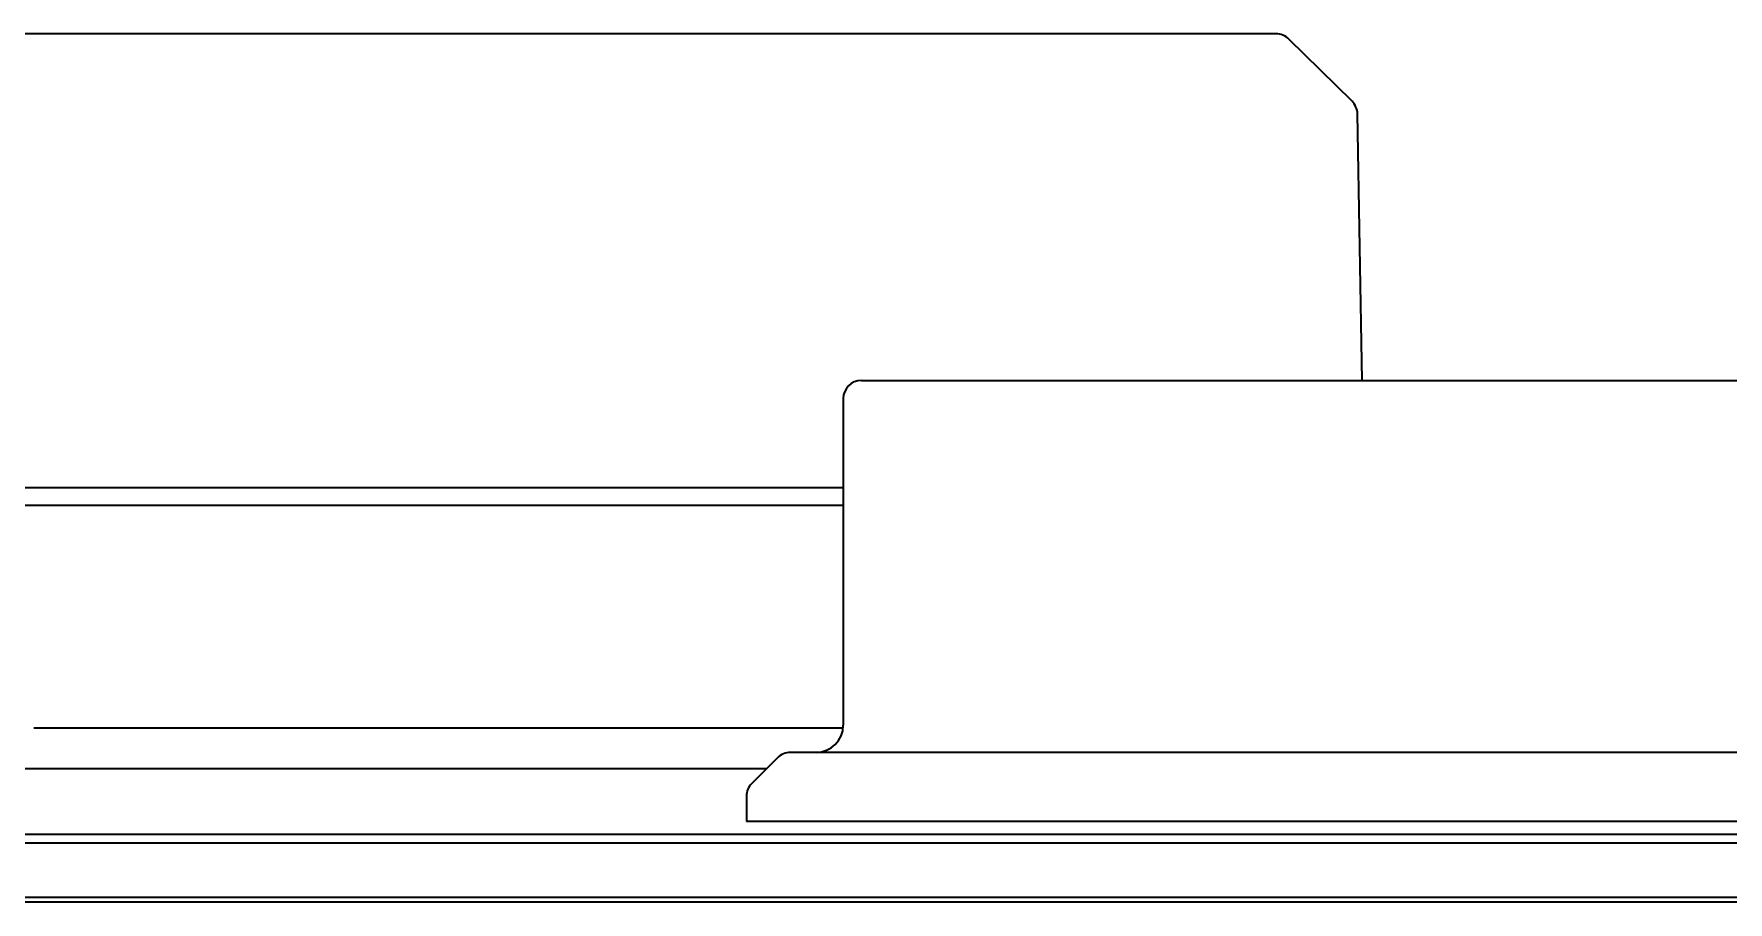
# Model space of a CAD drawing. Extents: x 53 to 4124, y 6244 to 10190.
# Drawn here: x 2516.5 to 2609.8, y 9019.2 to 9067 of the extents above; entities that cross this region are included whole.
import ezdxf

# ---------------------------------------------------------------- set-up
doc = ezdxf.new("R2010")
doc.units = 0
doc.header["$LTSCALE"] = 5
doc.layers.add('1', color=7, linetype='CONTINUOUS', true_color=0xffffff)

msp = doc.modelspace()

# ---------------------------------------------------------------- linework, layer by layer
at = {"layer": '1', "color": 7, "linetype": 'Continuous', "lineweight": 35}
for p, q in [((2542.491, 9067.002), (2500.037, 9067.002)), ((2584.946, 9067.002), (2542.491, 9067.002)), ((2589.133, 9063.289), (2585.647, 9066.715)), ((2589.688, 9047.902), (2589.432, 9062.594)), ((2562.106, 9047.902), (2567.204, 9047.902)), ((2562.106, 9047.902), (2567.204, 9047.902)), ((2567.204, 9047.902), (2577.185, 9047.902)), ((2567.204, 9047.902), (2577.185, 9047.902)), ((2577.185, 9047.902), (2580.193, 9047.902)), ((2577.185, 9047.902), (2580.193, 9047.902)), ((2580.193, 9047.902), (2630.358, 9047.902)), ((2580.193, 9047.902), (2630.358, 9047.902)), ((2561.106, 9046.902), (2561.106, 9028.902)), ((2561.106, 9046.902), (2561.106, 9028.902)), ((2495.191, 9042.002), (2561.106, 9042.002)), ((2561.105, 9041.002), (2498.009, 9041.002)), ((2516.522, 9028.755), (2561.099, 9028.755)), ((2516.522, 9028.755), (2561.099, 9028.755)), ((2557.482, 9027.109), (2556.068, 9025.695)), ((2557.482, 9027.109), (2556.068, 9025.695)), ((2605.275, 9027.402), (2558.189, 9027.402)), ((2605.275, 9027.402), (2558.189, 9027.402)), ((2652.361, 9027.402), (2605.275, 9027.402)), ((2652.361, 9027.402), (2605.275, 9027.402)), ((2542.491, 9026.502), (2495.406, 9026.502)), ((2542.491, 9026.502), (2495.406, 9026.502)), ((2556.879, 9026.502), (2542.491, 9026.502)), ((2556.879, 9026.502), (2542.491, 9026.502)), ((2555.775, 9024.988), (2555.775, 9023.602)), ((2555.775, 9024.988), (2555.775, 9023.602)), ((2399.277, 9022.902), (2779.274, 9022.902)), ((2654.023, 9023.602), (2555.775, 9023.602)), ((2654.023, 9023.602), (2555.775, 9023.602)), ((2766.227, 9022.402), (2412.323, 9022.402)), ((2766.227, 9019.402), (2412.323, 9019.402)), ((2765.775, 9019.152), (2412.775, 9019.152))]:
    msp.add_line(p, q, dxfattribs=at)
for centre, radius, start, end in [((2584.946, 9066.002), 1, 45.5, 90), ((2588.432, 9062.576), 1, 1, 45.5), ((2562.106, 9046.902), 1, 90, 180), ((2562.106, 9046.902), 1, 90, 180), ((2559.606, 9028.902), 1.5, 270, 0), ((2559.606, 9028.902), 1.5, 270, 0), ((2558.189, 9026.402), 1, 90, 135), ((2558.189, 9026.402), 1, 90, 135), ((2556.775, 9024.988), 1, 135, 180), ((2556.775, 9024.988), 1, 135, 180)]:
    msp.add_arc(centre, radius, start, end, dxfattribs=at)

doc.saveas('drawing.dxf')
